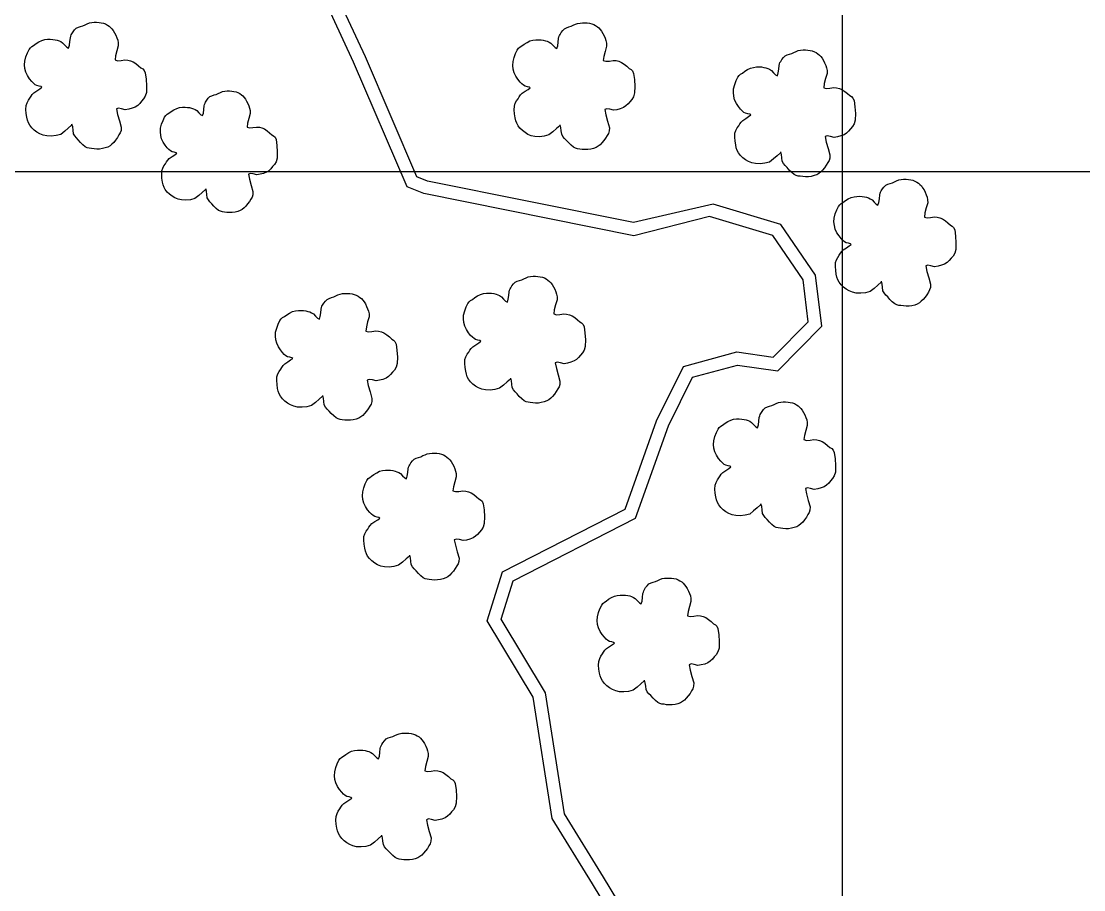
# Model space of a CAD drawing. Header units: millimetres. Extents: x 733975 to 738430, y 7821792 to 7824942.
# Drawn here: x 737308.3 to 737556.4, y 7822632.2 to 7822835.1 of the extents above; entities that cross this region are included whole.
import ezdxf

# ---------------------------------------------------------------- set-up
doc = ezdxf.new("R2010")
doc.units = ezdxf.units.MM
doc.linetypes.add('CONTINUO', pattern=[0])
for name, color, linetype in [("CURSOS_D'AGUA", 174, 'Continuous'), ('MALHA', 8, 'Continuous'), ('MATO', 3, 'Continuous')]:
    doc.layers.add(name, color=color, linetype=linetype)

msp = doc.modelspace()

# ---------------------------------------------------------------- linework, layer by layer
at = {"layer": "CURSOS_D'AGUA", "color": 174, "linetype": 'Continuous'}
for points in [[(737452.96, 7822620.72), (737444.27, 7822635.12), (737435.17, 7822649.88), (737430.68, 7822678.19), (737420.33, 7822695.37), (737423.14, 7822704.33), (737451.74, 7822719), (737459.44, 7822740.56), (737465.03, 7822751.9), (737475.58, 7822754.76), (737484.99, 7822753.41), (737495.22, 7822763.81), (737493.78, 7822775.77), (737485.64, 7822787.59), (737469.89, 7822792.33), (737451.29, 7822788.03), (737403.14, 7822797.76), (737400.66, 7822798.75), (737388.64, 7822826.74), (737378.98, 7822847.53)], [(737450.04, 7822619.75), (737441.71, 7822633.55), (737432.3, 7822648.81), (737427.81, 7822677.14), (737417.06, 7822694.98), (737420.65, 7822706.43), (737449.32, 7822721.12), (737456.67, 7822741.73), (737462.93, 7822754.44), (737475.39, 7822757.81), (737483.91, 7822756.59), (737492.07, 7822764.88), (737490.89, 7822774.68), (737483.77, 7822785.02), (737469.02, 7822789.46), (737451.36, 7822784.96), (737402.28, 7822794.87), (737398.4, 7822796.43), (737385.9, 7822825.51), (737376.64, 7822845.45)]]:
    msp.add_lwpolyline(points, dxfattribs=at)
at = {"layer": 'MALHA', "color": 8}
for points in [[(737500, 7824791.84), (737500, 7822459), (737500, 7822246.79)], [(737248.02, 7822800), (738279.69, 7822800)]]:
    msp.add_lwpolyline(points, dxfattribs=at)
at = {"layer": 'MATO', "color": 94, "linetype": 'CONTINUO'}
for points in [[(737320.03, 7822810.81, 0), (737319.25, 7822810.14, 0), (737318.4, 7822809.38, 0), (737317.47, 7822808.66, 0), (737316.38, 7822808.37, 0), (737315.28, 7822808.25, 0), (737314.22, 7822808.29, 0), (737313.35, 7822808.47, 0), (737312.58, 7822808.78, 0), (737311.9, 7822809.19, 0), (737311.26, 7822809.67, 0), (737310.71, 7822810.22, 0), (737310.26, 7822810.8, 0), (737309.94, 7822811.36, 0), (737309.72, 7822811.97, 0), (737309.58, 7822812.66, 0), (737309.43, 7822813.56, 0), (737309.36, 7822814.5, 0), (737309.39, 7822815.39, 0), (737309.62, 7822816.05, 0), (737309.93, 7822816.62, 0), (737310.28, 7822817.12, 0), (737310.54, 7822817.57, 0), (737310.84, 7822817.99, 0), (737311.21, 7822818.39, 0), (737311.93, 7822818.86, 0), (737312.61, 7822819.3, 0), (737313.09, 7822819.66, 0), (737312.88, 7822819.82, 0), (737312.44, 7822819.92, 0), (737311.89, 7822820.04, 0), (737311.51, 7822820.27, 0), (737311.12, 7822820.59, 0), (737310.72, 7822821.01, 0), (737310.22, 7822821.65, 0), (737309.74, 7822822.38, 0), (737309.34, 7822823.19, 0), (737309.12, 7822824.03, 0), (737309.04, 7822824.89, 0), (737309.09, 7822825.79, 0), (737309.34, 7822826.76, 0), (737309.69, 7822827.69, 0), (737310.09, 7822828.49, 0), (737310.39, 7822828.91, 0), (737310.73, 7822829.2, 0), (737311.13, 7822829.45, 0), (737311.71, 7822829.88, 0), (737312.36, 7822830.28, 0), (737313.04, 7822830.62, 0), (737313.73, 7822830.79, 0), (737314.4, 7822830.88, 0), (737315.05, 7822830.89, 0), (737315.63, 7822830.86, 0), (737316.16, 7822830.78, 0), (737316.65, 7822830.66, 0), (737317.09, 7822830.52, 0), (737317.51, 7822830.33, 0), (737317.92, 7822830.08, 0), (737318.43, 7822829.52, 0), (737318.9, 7822829.06, 0), (737319.31, 7822828.83, 0), (737319.51, 7822829.47, 0), (737319.64, 7822830.32, 0), (737319.73, 7822831.2, 0), (737319.82, 7822831.59, 0), (737319.93, 7822831.88, 0), (737320.08, 7822832.15, 0), (737320.36, 7822832.6, 0), (737320.71, 7822833.06, 0), (737321.12, 7822833.47, 0), (737321.61, 7822833.7, 0), (737322.13, 7822833.87, 0), (737322.67, 7822834.03, 0), (737323.16, 7822834.28, 0), (737323.66, 7822834.51, 0), (737324.18, 7822834.7, 0), (737324.73, 7822834.81, 0), (737325.3, 7822834.86, 0), (737325.87, 7822834.86, 0), (737326.43, 7822834.83, 0), (737326.96, 7822834.75, 0), (737327.48, 7822834.63, 0), (737327.95, 7822834.45, 0), (737328.38, 7822834.21, 0), (737328.78, 7822833.94, 0), (737329.13, 7822833.64, 0), (737329.45, 7822833.3, 0), (737329.75, 7822832.89, 0), (737330.06, 7822832.38, 0), (737330.35, 7822831.82, 0), (737330.6, 7822831.22, 0), (737330.79, 7822830.68, 0), (737330.91, 7822830.08, 0), (737330.93, 7822829.36, 0), (737330.59, 7822828.18, 0), (737330.28, 7822827.01, 0), (737330.16, 7822826.04, 0), (737330.76, 7822825.87, 0), (737331.58, 7822825.93, 0), (737332.48, 7822826.08, 0), (737333.15, 7822826, 0), (737333.79, 7822825.85, 0), (737334.41, 7822825.61, 0), (737335.06, 7822825.18, 0), (737335.67, 7822824.69, 0), (737336.22, 7822824.18, 0), (737336.64, 7822823.94, 0), (737336.97, 7822823.61, 0), (737337.22, 7822823.03, 0), (737337.43, 7822821.59, 0), (737337.53, 7822819.99, 0), (737337.5, 7822818.46, 0), (737337.23, 7822817.59, 0), (737336.84, 7822816.93, 0), (737336.38, 7822816.41, 0), (737335.95, 7822815.88, 0), (737335.46, 7822815.43, 0), (737334.89, 7822815.05, 0), (737334.15, 7822814.76, 0), (737333.35, 7822814.55, 0), (737332.55, 7822814.42, 0), (737331.69, 7822814.65, 0), (737330.97, 7822814.78, 0), (737330.49, 7822814.61, 0), (737330.74, 7822813.34, 0), (737331.17, 7822811.83, 0), (737331.59, 7822810.34, 0), (737331.56, 7822809.58, 0), (737331.38, 7822809, 0), (737331.09, 7822808.52, 0), (737330.73, 7822807.9, 0), (737330.31, 7822807.32, 0), (737329.85, 7822806.78, 0), (737329.44, 7822806.35, 0), (737328.99, 7822805.99, 0), (737328.49, 7822805.7, 0), (737327.89, 7822805.48, 0), (737327.23, 7822805.32, 0), (737326.56, 7822805.23, 0), (737325.9, 7822805.22, 0), (737325.26, 7822805.26, 0), (737324.65, 7822805.34, 0), (737324.15, 7822805.4, 0), (737323.68, 7822805.53, 0), (737323.22, 7822805.75, 0), (737322.65, 7822806.22, 0), (737322.1, 7822806.78, 0), (737321.57, 7822807.37, 0), (737321.13, 7822807.82, 0), (737320.75, 7822808.3, 0), (737320.45, 7822808.82, 0), (737320.37, 7822809.62, 0), (737320.28, 7822810.4, 0), (737320.11, 7822811.03, 0)], [(737434.07, 7822810.69, 0), (737433.29, 7822810.02, 0), (737432.44, 7822809.25, 0), (737431.51, 7822808.54, 0), (737430.42, 7822808.24, 0), (737429.31, 7822808.12, 0), (737428.25, 7822808.16, 0), (737427.39, 7822808.35, 0), (737426.62, 7822808.66, 0), (737425.94, 7822809.07, 0), (737425.3, 7822809.55, 0), (737424.75, 7822810.09, 0), (737424.29, 7822810.68, 0), (737423.98, 7822811.24, 0), (737423.76, 7822811.85, 0), (737423.61, 7822812.53, 0), (737423.47, 7822813.44, 0), (737423.4, 7822814.37, 0), (737423.43, 7822815.27, 0), (737423.66, 7822815.93, 0), (737423.96, 7822816.5, 0), (737424.32, 7822816.99, 0), (737424.58, 7822817.45, 0), (737424.88, 7822817.87, 0), (737425.25, 7822818.27, 0), (737425.97, 7822818.74, 0), (737426.64, 7822819.17, 0), (737427.12, 7822819.54, 0), (737426.91, 7822819.69, 0), (737426.48, 7822819.8, 0), (737425.93, 7822819.92, 0), (737425.55, 7822820.15, 0), (737425.16, 7822820.46, 0), (737424.76, 7822820.89, 0), (737424.25, 7822821.52, 0), (737423.77, 7822822.26, 0), (737423.37, 7822823.07, 0), (737423.16, 7822823.9, 0), (737423.07, 7822824.77, 0), (737423.12, 7822825.66, 0), (737423.38, 7822826.64, 0), (737423.72, 7822827.56, 0), (737424.12, 7822828.36, 0), (737424.43, 7822828.78, 0), (737424.76, 7822829.08, 0), (737425.17, 7822829.33, 0), (737425.75, 7822829.75, 0), (737426.39, 7822830.15, 0), (737427.08, 7822830.5, 0), (737427.76, 7822830.67, 0), (737428.44, 7822830.75, 0), (737429.09, 7822830.77, 0), (737429.66, 7822830.74, 0), (737430.2, 7822830.66, 0), (737430.69, 7822830.54, 0), (737431.13, 7822830.4, 0), (737431.54, 7822830.2, 0), (737431.96, 7822829.95, 0), (737432.46, 7822829.4, 0), (737432.94, 7822828.93, 0), (737433.35, 7822828.71, 0), (737433.55, 7822829.35, 0), (737433.68, 7822830.2, 0), (737433.76, 7822831.08, 0), (737433.85, 7822831.47, 0), (737433.96, 7822831.76, 0), (737434.12, 7822832.03, 0), (737434.4, 7822832.48, 0), (737434.75, 7822832.93, 0), (737435.16, 7822833.34, 0), (737435.64, 7822833.57, 0), (737436.16, 7822833.75, 0), (737436.7, 7822833.91, 0), (737437.2, 7822834.15, 0), (737437.7, 7822834.38, 0), (737438.21, 7822834.58, 0), (737438.77, 7822834.68, 0), (737439.34, 7822834.73, 0), (737439.91, 7822834.73, 0), (737440.46, 7822834.7, 0), (737441, 7822834.63, 0), (737441.51, 7822834.51, 0), (737441.98, 7822834.32, 0), (737442.42, 7822834.09, 0), (737442.82, 7822833.82, 0), (737443.17, 7822833.52, 0), (737443.49, 7822833.18, 0), (737443.78, 7822832.77, 0), (737444.1, 7822832.26, 0), (737444.39, 7822831.7, 0), (737444.63, 7822831.1, 0), (737444.83, 7822830.56, 0), (737444.95, 7822829.95, 0), (737444.96, 7822829.23, 0), (737444.62, 7822828.05, 0), (737444.31, 7822826.89, 0), (737444.19, 7822825.92, 0), (737444.8, 7822825.75, 0), (737445.62, 7822825.8, 0), (737446.52, 7822825.95, 0), (737447.19, 7822825.88, 0), (737447.83, 7822825.73, 0), (737448.44, 7822825.49, 0), (737449.09, 7822825.06, 0), (737449.71, 7822824.56, 0), (737450.25, 7822824.05, 0), (737450.68, 7822823.82, 0), (737451.01, 7822823.48, 0), (737451.26, 7822822.9, 0), (737451.47, 7822821.47, 0), (737451.56, 7822819.87, 0), (737451.53, 7822818.33, 0), (737451.26, 7822817.46, 0), (737450.88, 7822816.8, 0), (737450.41, 7822816.29, 0), (737449.98, 7822815.76, 0), (737449.49, 7822815.3, 0), (737448.92, 7822814.93, 0), (737448.18, 7822814.63, 0), (737447.39, 7822814.42, 0), (737446.58, 7822814.3, 0), (737445.72, 7822814.53, 0), (737445, 7822814.66, 0), (737444.53, 7822814.48, 0), (737444.78, 7822813.21, 0), (737445.2, 7822811.71, 0), (737445.62, 7822810.21, 0), (737445.59, 7822809.45, 0), (737445.41, 7822808.88, 0), (737445.12, 7822808.4, 0), (737444.76, 7822807.78, 0), (737444.34, 7822807.19, 0), (737443.89, 7822806.66, 0), (737443.47, 7822806.23, 0), (737443.02, 7822805.87, 0), (737442.53, 7822805.58, 0), (737441.92, 7822805.35, 0), (737441.27, 7822805.2, 0), (737440.6, 7822805.1, 0), (737439.94, 7822805.09, 0), (737439.29, 7822805.13, 0), (737438.69, 7822805.22, 0), (737438.19, 7822805.28, 0), (737437.72, 7822805.4, 0), (737437.25, 7822805.63, 0), (737436.69, 7822806.1, 0), (737436.13, 7822806.65, 0), (737435.61, 7822807.24, 0), (737435.16, 7822807.7, 0), (737434.79, 7822808.17, 0), (737434.49, 7822808.7, 0), (737434.4, 7822809.5, 0), (737434.32, 7822810.27, 0), (737434.15, 7822810.91, 0)], [(737485.58, 7822804.35, 0), (737484.81, 7822803.67, 0), (737483.95, 7822802.91, 0), (737483.02, 7822802.2, 0), (737481.94, 7822801.9, 0), (737480.83, 7822801.78, 0), (737479.77, 7822801.82, 0), (737478.91, 7822802.01, 0), (737478.14, 7822802.31, 0), (737477.45, 7822802.72, 0), (737476.82, 7822803.2, 0), (737476.26, 7822803.75, 0), (737475.81, 7822804.34, 0), (737475.5, 7822804.9, 0), (737475.28, 7822805.51, 0), (737475.13, 7822806.19, 0), (737474.99, 7822807.1, 0), (737474.92, 7822808.03, 0), (737474.95, 7822808.92, 0), (737475.17, 7822809.58, 0), (737475.48, 7822810.15, 0), (737475.83, 7822810.65, 0), (737476.1, 7822811.1, 0), (737476.4, 7822811.52, 0), (737476.77, 7822811.93, 0), (737477.49, 7822812.39, 0), (737478.16, 7822812.83, 0), (737478.64, 7822813.2, 0), (737478.43, 7822813.35, 0), (737478, 7822813.46, 0), (737477.45, 7822813.58, 0), (737477.07, 7822813.8, 0), (737476.68, 7822814.12, 0), (737476.27, 7822814.55, 0), (737475.77, 7822815.18, 0), (737475.29, 7822815.91, 0), (737474.89, 7822816.73, 0), (737474.68, 7822817.56, 0), (737474.59, 7822818.43, 0), (737474.64, 7822819.32, 0), (737474.9, 7822820.3, 0), (737475.24, 7822821.22, 0), (737475.64, 7822822.02, 0), (737475.94, 7822822.44, 0), (737476.28, 7822822.74, 0), (737476.69, 7822822.99, 0), (737477.27, 7822823.41, 0), (737477.91, 7822823.81, 0), (737478.6, 7822824.15, 0), (737479.28, 7822824.32, 0), (737479.96, 7822824.41, 0), (737480.6, 7822824.42, 0), (737481.18, 7822824.4, 0), (737481.71, 7822824.32, 0), (737482.21, 7822824.19, 0), (737482.65, 7822824.05, 0), (737483.06, 7822823.86, 0), (737483.48, 7822823.61, 0), (737483.98, 7822823.06, 0), (737484.46, 7822822.59, 0), (737484.87, 7822822.37, 0), (737485.07, 7822823, 0), (737485.2, 7822823.86, 0), (737485.28, 7822824.74, 0), (737485.37, 7822825.12, 0), (737485.48, 7822825.42, 0), (737485.64, 7822825.68, 0), (737485.92, 7822826.14, 0), (737486.26, 7822826.59, 0), (737486.67, 7822827, 0), (737487.16, 7822827.23, 0), (737487.68, 7822827.41, 0), (737488.22, 7822827.57, 0), (737488.72, 7822827.81, 0), (737489.22, 7822828.04, 0), (737489.73, 7822828.24, 0), (737490.29, 7822828.34, 0), (737490.86, 7822828.39, 0), (737491.43, 7822828.39, 0), (737491.98, 7822828.36, 0), (737492.52, 7822828.29, 0), (737493.03, 7822828.16, 0), (737493.5, 7822827.98, 0), (737493.94, 7822827.75, 0), (737494.33, 7822827.47, 0), (737494.68, 7822827.18, 0), (737495, 7822826.83, 0), (737495.3, 7822826.43, 0), (737495.62, 7822825.92, 0), (737495.91, 7822825.35, 0), (737496.15, 7822824.75, 0), (737496.35, 7822824.22, 0), (737496.47, 7822823.61, 0), (737496.48, 7822822.89, 0), (737496.14, 7822821.71, 0), (737495.83, 7822820.54, 0), (737495.71, 7822819.57, 0), (737496.32, 7822819.4, 0), (737497.13, 7822819.46, 0), (737498.04, 7822819.61, 0), (737498.71, 7822819.53, 0), (737499.35, 7822819.38, 0), (737499.96, 7822819.15, 0), (737500.61, 7822818.71, 0), (737501.22, 7822818.22, 0), (737501.77, 7822817.71, 0), (737502.19, 7822817.48, 0), (737502.53, 7822817.14, 0), (737502.78, 7822816.56, 0), (737502.98, 7822815.12, 0), (737503.08, 7822813.53, 0), (737503.05, 7822811.99, 0), (737502.78, 7822811.12, 0), (737502.4, 7822810.46, 0), (737501.93, 7822809.95, 0), (737501.5, 7822809.41, 0), (737501.01, 7822808.96, 0), (737500.44, 7822808.58, 0), (737499.7, 7822808.29, 0), (737498.9, 7822808.08, 0), (737498.1, 7822807.96, 0), (737497.24, 7822808.19, 0), (737496.52, 7822808.31, 0), (737496.05, 7822808.14, 0), (737496.3, 7822806.87, 0), (737496.72, 7822805.36, 0), (737497.14, 7822803.87, 0), (737497.11, 7822803.11, 0), (737496.93, 7822802.53, 0), (737496.64, 7822802.05, 0), (737496.28, 7822801.44, 0), (737495.86, 7822800.85, 0), (737495.41, 7822800.32, 0), (737494.99, 7822799.89, 0), (737494.54, 7822799.53, 0), (737494.05, 7822799.23, 0), (737493.44, 7822799.01, 0), (737492.79, 7822798.85, 0), (737492.12, 7822798.76, 0), (737491.46, 7822798.75, 0), (737490.81, 7822798.79, 0), (737490.21, 7822798.88, 0), (737489.71, 7822798.93, 0), (737489.24, 7822799.06, 0), (737488.77, 7822799.28, 0), (737488.21, 7822799.76, 0), (737487.65, 7822800.31, 0), (737487.13, 7822800.9, 0), (737486.68, 7822801.36, 0), (737486.31, 7822801.83, 0), (737486.01, 7822802.36, 0), (737485.92, 7822803.16, 0), (737485.84, 7822803.93, 0), (737485.66, 7822804.57, 0)], [(737351.28, 7822795.75, 0), (737350.54, 7822795.11, 0), (737349.72, 7822794.37, 0), (737348.83, 7822793.69, 0), (737347.79, 7822793.4, 0), (737346.73, 7822793.29, 0), (737345.71, 7822793.33, 0), (737344.88, 7822793.51, 0), (737344.15, 7822793.8, 0), (737343.49, 7822794.19, 0), (737342.88, 7822794.66, 0), (737342.35, 7822795.18, 0), (737341.91, 7822795.74, 0), (737341.62, 7822796.28, 0), (737341.4, 7822796.86, 0), (737341.26, 7822797.52, 0), (737341.12, 7822798.39, 0), (737341.06, 7822799.28, 0), (737341.09, 7822800.14, 0), (737341.3, 7822800.77, 0), (737341.6, 7822801.32, 0), (737341.94, 7822801.79, 0), (737342.19, 7822802.23, 0), (737342.48, 7822802.63, 0), (737342.83, 7822803.02, 0), (737343.52, 7822803.47, 0), (737344.17, 7822803.88, 0), (737344.63, 7822804.24, 0), (737344.43, 7822804.38, 0), (737344.01, 7822804.49, 0), (737343.48, 7822804.6, 0), (737343.12, 7822804.82, 0), (737342.75, 7822805.12, 0), (737342.36, 7822805.53, 0), (737341.88, 7822806.14, 0), (737341.42, 7822806.84, 0), (737341.03, 7822807.62, 0), (737340.83, 7822808.42, 0), (737340.75, 7822809.25, 0), (737340.79, 7822810.1, 0), (737341.04, 7822811.04, 0), (737341.37, 7822811.93, 0), (737341.75, 7822812.69, 0), (737342.04, 7822813.1, 0), (737342.37, 7822813.38, 0), (737342.76, 7822813.62, 0), (737343.31, 7822814.03, 0), (737343.93, 7822814.41, 0), (737344.59, 7822814.74, 0), (737345.24, 7822814.9, 0), (737345.89, 7822814.98, 0), (737346.51, 7822815, 0), (737347.06, 7822814.97, 0), (737347.57, 7822814.9, 0), (737348.05, 7822814.78, 0), (737348.47, 7822814.64, 0), (737348.87, 7822814.46, 0), (737349.26, 7822814.22, 0), (737349.75, 7822813.69, 0), (737350.2, 7822813.24, 0), (737350.6, 7822813.03, 0), (737350.79, 7822813.64, 0), (737350.91, 7822814.46, 0), (737351, 7822815.3, 0), (737351.08, 7822815.67, 0), (737351.18, 7822815.95, 0), (737351.33, 7822816.21, 0), (737351.6, 7822816.64, 0), (737351.94, 7822817.08, 0), (737352.33, 7822817.47, 0), (737352.8, 7822817.69, 0), (737353.3, 7822817.86, 0), (737353.81, 7822818.01, 0), (737354.29, 7822818.24, 0), (737354.77, 7822818.47, 0), (737355.26, 7822818.65, 0), (737355.79, 7822818.75, 0), (737356.34, 7822818.8, 0), (737356.88, 7822818.8, 0), (737357.42, 7822818.77, 0), (737357.93, 7822818.7, 0), (737358.42, 7822818.58, 0), (737358.87, 7822818.41, 0), (737359.29, 7822818.19, 0), (737359.67, 7822817.92, 0), (737360.01, 7822817.64, 0), (737360.32, 7822817.31, 0), (737360.6, 7822816.92, 0), (737360.9, 7822816.43, 0), (737361.18, 7822815.89, 0), (737361.41, 7822815.32, 0), (737361.6, 7822814.8, 0), (737361.72, 7822814.22, 0), (737361.73, 7822813.53, 0), (737361.41, 7822812.4, 0), (737361.11, 7822811.28, 0), (737360.99, 7822810.35, 0), (737361.57, 7822810.19, 0), (737362.36, 7822810.24, 0), (737363.22, 7822810.38, 0), (737363.87, 7822810.31, 0), (737364.48, 7822810.17, 0), (737365.07, 7822809.94, 0), (737365.69, 7822809.52, 0), (737366.28, 7822809.05, 0), (737366.8, 7822808.56, 0), (737367.21, 7822808.34, 0), (737367.53, 7822808.02, 0), (737367.77, 7822807.46, 0), (737367.97, 7822806.08, 0), (737368.06, 7822804.55, 0), (737368.03, 7822803.08, 0), (737367.77, 7822802.24, 0), (737367.4, 7822801.61, 0), (737366.96, 7822801.12, 0), (737366.54, 7822800.61, 0), (737366.07, 7822800.17, 0), (737365.53, 7822799.81, 0), (737364.82, 7822799.53, 0), (737364.06, 7822799.33, 0), (737363.28, 7822799.21, 0), (737362.46, 7822799.43, 0), (737361.77, 7822799.55, 0), (737361.31, 7822799.39, 0), (737361.55, 7822798.17, 0), (737361.96, 7822796.72, 0), (737362.37, 7822795.29, 0), (737362.33, 7822794.56, 0), (737362.16, 7822794.01, 0), (737361.88, 7822793.55, 0), (737361.54, 7822792.96, 0), (737361.14, 7822792.4, 0), (737360.7, 7822791.89, 0), (737360.3, 7822791.47, 0), (737359.87, 7822791.13, 0), (737359.4, 7822790.85, 0), (737358.82, 7822790.63, 0), (737358.19, 7822790.48, 0), (737357.55, 7822790.4, 0), (737356.91, 7822790.38, 0), (737356.3, 7822790.42, 0), (737355.71, 7822790.51, 0), (737355.24, 7822790.56, 0), (737354.79, 7822790.68, 0), (737354.34, 7822790.9, 0), (737353.8, 7822791.35, 0), (737353.27, 7822791.88, 0), (737352.76, 7822792.45, 0), (737352.34, 7822792.88, 0), (737351.98, 7822793.34, 0), (737351.69, 7822793.84, 0), (737351.61, 7822794.61, 0), (737351.53, 7822795.35, 0), (737351.36, 7822795.96, 0)], [(737509.08, 7822774.11, 0), (737508.31, 7822773.44, 0), (737507.45, 7822772.68, 0), (737506.52, 7822771.96, 0), (737505.44, 7822771.67, 0), (737504.33, 7822771.55, 0), (737503.27, 7822771.59, 0), (737502.41, 7822771.77, 0), (737501.64, 7822772.08, 0), (737500.95, 7822772.49, 0), (737500.32, 7822772.97, 0), (737499.76, 7822773.52, 0), (737499.31, 7822774.1, 0), (737499, 7822774.66, 0), (737498.78, 7822775.27, 0), (737498.63, 7822775.96, 0), (737498.49, 7822776.86, 0), (737498.42, 7822777.8, 0), (737498.45, 7822778.69, 0), (737498.67, 7822779.35, 0), (737498.98, 7822779.92, 0), (737499.33, 7822780.42, 0), (737499.6, 7822780.87, 0), (737499.9, 7822781.29, 0), (737500.27, 7822781.69, 0), (737500.99, 7822782.16, 0), (737501.66, 7822782.6, 0), (737502.14, 7822782.96, 0), (737501.93, 7822783.12, 0), (737501.5, 7822783.22, 0), (737500.95, 7822783.34, 0), (737500.57, 7822783.57, 0), (737500.18, 7822783.89, 0), (737499.77, 7822784.31, 0), (737499.27, 7822784.94, 0), (737498.79, 7822785.68, 0), (737498.39, 7822786.49, 0), (737498.18, 7822787.33, 0), (737498.09, 7822788.19, 0), (737498.14, 7822789.09, 0), (737498.4, 7822790.06, 0), (737498.74, 7822790.99, 0), (737499.14, 7822791.79, 0), (737499.44, 7822792.21, 0), (737499.78, 7822792.5, 0), (737500.19, 7822792.75, 0), (737500.77, 7822793.18, 0), (737501.41, 7822793.58, 0), (737502.1, 7822793.92, 0), (737502.78, 7822794.09, 0), (737503.46, 7822794.18, 0), (737504.1, 7822794.19, 0), (737504.68, 7822794.16, 0), (737505.21, 7822794.08, 0), (737505.71, 7822793.96, 0), (737506.15, 7822793.82, 0), (737506.56, 7822793.63, 0), (737506.98, 7822793.37, 0), (737507.48, 7822792.82, 0), (737507.96, 7822792.36, 0), (737508.37, 7822792.13, 0), (737508.57, 7822792.77, 0), (737508.7, 7822793.62, 0), (737508.78, 7822794.5, 0), (737508.87, 7822794.89, 0), (737508.98, 7822795.18, 0), (737509.14, 7822795.45, 0), (737509.42, 7822795.9, 0), (737509.76, 7822796.36, 0), (737510.17, 7822796.77, 0), (737510.66, 7822797, 0), (737511.18, 7822797.17, 0), (737511.72, 7822797.33, 0), (737512.22, 7822797.58, 0), (737512.72, 7822797.81, 0), (737513.23, 7822798, 0), (737513.79, 7822798.1, 0), (737514.36, 7822798.16, 0), (737514.93, 7822798.16, 0), (737515.48, 7822798.13, 0), (737516.02, 7822798.05, 0), (737516.53, 7822797.93, 0), (737517, 7822797.75, 0), (737517.44, 7822797.51, 0), (737517.83, 7822797.24, 0), (737518.18, 7822796.94, 0), (737518.5, 7822796.6, 0), (737518.8, 7822796.19, 0), (737519.12, 7822795.68, 0), (737519.41, 7822795.12, 0), (737519.65, 7822794.52, 0), (737519.85, 7822793.98, 0), (737519.97, 7822793.38, 0), (737519.98, 7822792.66, 0), (737519.64, 7822791.48, 0), (737519.33, 7822790.31, 0), (737519.21, 7822789.34, 0), (737519.82, 7822789.17, 0), (737520.63, 7822789.23, 0), (737521.54, 7822789.38, 0), (737522.21, 7822789.3, 0), (737522.85, 7822789.15, 0), (737523.46, 7822788.91, 0), (737524.11, 7822788.48, 0), (737524.72, 7822787.99, 0), (737525.27, 7822787.48, 0), (737525.69, 7822787.24, 0), (737526.03, 7822786.91, 0), (737526.28, 7822786.33, 0), (737526.48, 7822784.89, 0), (737526.58, 7822783.29, 0), (737526.55, 7822781.76, 0), (737526.28, 7822780.89, 0), (737525.9, 7822780.23, 0), (737525.43, 7822779.71, 0), (737525, 7822779.18, 0), (737524.51, 7822778.72, 0), (737523.94, 7822778.35, 0), (737523.2, 7822778.06, 0), (737522.4, 7822777.85, 0), (737521.6, 7822777.72, 0), (737520.74, 7822777.95, 0), (737520.02, 7822778.08, 0), (737519.55, 7822777.91, 0), (737519.8, 7822776.64, 0), (737520.22, 7822775.13, 0), (737520.64, 7822773.64, 0), (737520.61, 7822772.88, 0), (737520.43, 7822772.3, 0), (737520.14, 7822771.82, 0), (737519.78, 7822771.2, 0), (737519.36, 7822770.62, 0), (737518.91, 7822770.08, 0), (737518.49, 7822769.65, 0), (737518.04, 7822769.29, 0), (737517.55, 7822769, 0), (737516.94, 7822768.78, 0), (737516.29, 7822768.62, 0), (737515.62, 7822768.53, 0), (737514.96, 7822768.51, 0), (737514.31, 7822768.56, 0), (737513.7, 7822768.64, 0), (737513.21, 7822768.7, 0), (737512.74, 7822768.83, 0), (737512.27, 7822769.05, 0), (737511.71, 7822769.52, 0), (737511.15, 7822770.08, 0), (737510.63, 7822770.67, 0), (737510.18, 7822771.12, 0), (737509.81, 7822771.6, 0), (737509.51, 7822772.12, 0), (737509.42, 7822772.92, 0), (737509.34, 7822773.69, 0), (737509.16, 7822774.33, 0)], [(737422.52, 7822751.47, 0), (737421.75, 7822750.8, 0), (737420.89, 7822750.03, 0), (737419.96, 7822749.32, 0), (737418.88, 7822749.02, 0), (737417.77, 7822748.9, 0), (737416.71, 7822748.94, 0), (737415.85, 7822749.13, 0), (737415.08, 7822749.44, 0), (737414.39, 7822749.85, 0), (737413.76, 7822750.33, 0), (737413.2, 7822750.87, 0), (737412.75, 7822751.46, 0), (737412.44, 7822752.02, 0), (737412.22, 7822752.63, 0), (737412.07, 7822753.31, 0), (737411.93, 7822754.22, 0), (737411.86, 7822755.15, 0), (737411.89, 7822756.05, 0), (737412.11, 7822756.71, 0), (737412.42, 7822757.28, 0), (737412.77, 7822757.77, 0), (737413.04, 7822758.23, 0), (737413.34, 7822758.65, 0), (737413.71, 7822759.05, 0), (737414.43, 7822759.52, 0), (737415.1, 7822759.95, 0), (737415.58, 7822760.32, 0), (737415.37, 7822760.47, 0), (737414.94, 7822760.58, 0), (737414.39, 7822760.7, 0), (737414.01, 7822760.93, 0), (737413.62, 7822761.24, 0), (737413.21, 7822761.67, 0), (737412.71, 7822762.3, 0), (737412.23, 7822763.04, 0), (737411.83, 7822763.85, 0), (737411.62, 7822764.68, 0), (737411.53, 7822765.55, 0), (737411.58, 7822766.44, 0), (737411.84, 7822767.42, 0), (737412.18, 7822768.34, 0), (737412.58, 7822769.14, 0), (737412.88, 7822769.56, 0), (737413.22, 7822769.86, 0), (737413.63, 7822770.11, 0), (737414.21, 7822770.53, 0), (737414.85, 7822770.93, 0), (737415.54, 7822771.28, 0), (737416.22, 7822771.45, 0), (737416.9, 7822771.53, 0), (737417.54, 7822771.55, 0), (737418.12, 7822771.52, 0), (737418.65, 7822771.44, 0), (737419.15, 7822771.32, 0), (737419.59, 7822771.18, 0), (737420, 7822770.98, 0), (737420.42, 7822770.73, 0), (737420.92, 7822770.18, 0), (737421.4, 7822769.71, 0), (737421.81, 7822769.49, 0), (737422.01, 7822770.13, 0), (737422.14, 7822770.98, 0), (737422.22, 7822771.86, 0), (737422.31, 7822772.25, 0), (737422.42, 7822772.54, 0), (737422.58, 7822772.81, 0), (737422.86, 7822773.26, 0), (737423.2, 7822773.71, 0), (737423.61, 7822774.12, 0), (737424.1, 7822774.35, 0), (737424.62, 7822774.53, 0), (737425.16, 7822774.69, 0), (737425.66, 7822774.93, 0), (737426.16, 7822775.16, 0), (737426.67, 7822775.36, 0), (737427.23, 7822775.46, 0), (737427.8, 7822775.51, 0), (737428.37, 7822775.51, 0), (737428.92, 7822775.48, 0), (737429.46, 7822775.41, 0), (737429.97, 7822775.29, 0), (737430.44, 7822775.1, 0), (737430.88, 7822774.87, 0), (737431.27, 7822774.6, 0), (737431.62, 7822774.3, 0), (737431.94, 7822773.96, 0), (737432.24, 7822773.55, 0), (737432.56, 7822773.04, 0), (737432.85, 7822772.48, 0), (737433.09, 7822771.88, 0), (737433.29, 7822771.34, 0), (737433.41, 7822770.73, 0), (737433.42, 7822770.01, 0), (737433.08, 7822768.83, 0), (737432.77, 7822767.67, 0), (737432.65, 7822766.7, 0), (737433.26, 7822766.53, 0), (737434.07, 7822766.58, 0), (737434.98, 7822766.73, 0), (737435.65, 7822766.66, 0), (737436.29, 7822766.51, 0), (737436.9, 7822766.27, 0), (737437.55, 7822765.84, 0), (737438.16, 7822765.34, 0), (737438.71, 7822764.83, 0), (737439.13, 7822764.6, 0), (737439.47, 7822764.26, 0), (737439.72, 7822763.68, 0), (737439.92, 7822762.25, 0), (737440.02, 7822760.65, 0), (737439.99, 7822759.11, 0), (737439.72, 7822758.24, 0), (737439.34, 7822757.58, 0), (737438.87, 7822757.07, 0), (737438.44, 7822756.54, 0), (737437.95, 7822756.08, 0), (737437.38, 7822755.71, 0), (737436.64, 7822755.41, 0), (737435.84, 7822755.2, 0), (737435.04, 7822755.08, 0), (737434.18, 7822755.31, 0), (737433.46, 7822755.44, 0), (737432.99, 7822755.26, 0), (737433.24, 7822753.99, 0), (737433.66, 7822752.49, 0), (737434.08, 7822750.99, 0), (737434.05, 7822750.23, 0), (737433.87, 7822749.66, 0), (737433.58, 7822749.18, 0), (737433.22, 7822748.56, 0), (737432.8, 7822747.97, 0), (737432.35, 7822747.44, 0), (737431.93, 7822747.01, 0), (737431.48, 7822746.65, 0), (737430.99, 7822746.36, 0), (737430.38, 7822746.13, 0), (737429.73, 7822745.98, 0), (737429.06, 7822745.88, 0), (737428.4, 7822745.87, 0), (737427.75, 7822745.91, 0), (737427.15, 7822746, 0), (737426.65, 7822746.06, 0), (737426.18, 7822746.18, 0), (737425.71, 7822746.41, 0), (737425.15, 7822746.88, 0), (737424.59, 7822747.43, 0), (737424.07, 7822748.02, 0), (737423.62, 7822748.48, 0), (737423.25, 7822748.95, 0), (737422.95, 7822749.48, 0), (737422.86, 7822750.28, 0), (737422.78, 7822751.05, 0), (737422.6, 7822751.69, 0)], [(737378.61, 7822747.46, 0), (737377.83, 7822746.78, 0), (737376.98, 7822746.02, 0), (737376.05, 7822745.31, 0), (737374.96, 7822745.01, 0), (737373.86, 7822744.89, 0), (737372.8, 7822744.93, 0), (737371.93, 7822745.12, 0), (737371.16, 7822745.43, 0), (737370.48, 7822745.83, 0), (737369.84, 7822746.32, 0), (737369.29, 7822746.86, 0), (737368.83, 7822747.45, 0), (737368.52, 7822748.01, 0), (737368.3, 7822748.62, 0), (737368.15, 7822749.3, 0), (737368.01, 7822750.21, 0), (737367.94, 7822751.14, 0), (737367.97, 7822752.03, 0), (737368.2, 7822752.69, 0), (737368.51, 7822753.26, 0), (737368.86, 7822753.76, 0), (737369.12, 7822754.21, 0), (737369.42, 7822754.63, 0), (737369.79, 7822755.04, 0), (737370.51, 7822755.5, 0), (737371.18, 7822755.94, 0), (737371.66, 7822756.31, 0), (737371.46, 7822756.46, 0), (737371.02, 7822756.57, 0), (737370.47, 7822756.69, 0), (737370.09, 7822756.91, 0), (737369.7, 7822757.23, 0), (737369.3, 7822757.66, 0), (737368.79, 7822758.29, 0), (737368.32, 7822759.02, 0), (737367.92, 7822759.84, 0), (737367.7, 7822760.67, 0), (737367.62, 7822761.54, 0), (737367.67, 7822762.43, 0), (737367.92, 7822763.41, 0), (737368.27, 7822764.33, 0), (737368.66, 7822765.13, 0), (737368.97, 7822765.55, 0), (737369.31, 7822765.85, 0), (737369.71, 7822766.1, 0), (737370.29, 7822766.52, 0), (737370.94, 7822766.92, 0), (737371.62, 7822767.26, 0), (737372.3, 7822767.43, 0), (737372.98, 7822767.52, 0), (737373.63, 7822767.53, 0), (737374.2, 7822767.51, 0), (737374.74, 7822767.43, 0), (737375.23, 7822767.3, 0), (737375.67, 7822767.16, 0), (737376.09, 7822766.97, 0), (737376.5, 7822766.72, 0), (737377, 7822766.17, 0), (737377.48, 7822765.7, 0), (737377.89, 7822765.48, 0), (737378.09, 7822766.11, 0), (737378.22, 7822766.97, 0), (737378.31, 7822767.85, 0), (737378.39, 7822768.23, 0), (737378.5, 7822768.53, 0), (737378.66, 7822768.79, 0), (737378.94, 7822769.25, 0), (737379.29, 7822769.7, 0), (737379.7, 7822770.11, 0), (737380.18, 7822770.34, 0), (737380.71, 7822770.52, 0), (737381.24, 7822770.68, 0), (737381.74, 7822770.92, 0), (737382.24, 7822771.15, 0), (737382.75, 7822771.35, 0), (737383.31, 7822771.45, 0), (737383.88, 7822771.5, 0), (737384.45, 7822771.5, 0), (737385, 7822771.47, 0), (737385.54, 7822771.4, 0), (737386.05, 7822771.27, 0), (737386.52, 7822771.09, 0), (737386.96, 7822770.86, 0), (737387.36, 7822770.58, 0), (737387.71, 7822770.29, 0), (737388.03, 7822769.94, 0), (737388.33, 7822769.54, 0), (737388.64, 7822769.03, 0), (737388.93, 7822768.46, 0), (737389.17, 7822767.86, 0), (737389.37, 7822767.33, 0), (737389.49, 7822766.72, 0), (737389.51, 7822766, 0), (737389.16, 7822764.82, 0), (737388.86, 7822763.65, 0), (737388.74, 7822762.68, 0), (737389.34, 7822762.51, 0), (737390.16, 7822762.57, 0), (737391.06, 7822762.72, 0), (737391.73, 7822762.64, 0), (737392.37, 7822762.49, 0), (737392.98, 7822762.26, 0), (737393.64, 7822761.82, 0), (737394.25, 7822761.33, 0), (737394.8, 7822760.82, 0), (737395.22, 7822760.59, 0), (737395.55, 7822760.25, 0), (737395.8, 7822759.67, 0), (737396.01, 7822758.23, 0), (737396.11, 7822756.64, 0), (737396.08, 7822755.1, 0), (737395.81, 7822754.23, 0), (737395.42, 7822753.57, 0), (737394.95, 7822753.06, 0), (737394.52, 7822752.52, 0), (737394.03, 7822752.07, 0), (737393.47, 7822751.69, 0), (737392.72, 7822751.4, 0), (737391.93, 7822751.19, 0), (737391.12, 7822751.07, 0), (737390.27, 7822751.3, 0), (737389.55, 7822751.42, 0), (737389.07, 7822751.25, 0), (737389.32, 7822749.98, 0), (737389.74, 7822748.47, 0), (737390.17, 7822746.98, 0), (737390.13, 7822746.22, 0), (737389.96, 7822745.64, 0), (737389.66, 7822745.16, 0), (737389.3, 7822744.55, 0), (737388.89, 7822743.96, 0), (737388.43, 7822743.43, 0), (737388.01, 7822743, 0), (737387.57, 7822742.64, 0), (737387.07, 7822742.34, 0), (737386.46, 7822742.12, 0), (737385.81, 7822741.96, 0), (737385.14, 7822741.87, 0), (737384.48, 7822741.86, 0), (737383.84, 7822741.9, 0), (737383.23, 7822741.99, 0), (737382.73, 7822742.04, 0), (737382.26, 7822742.17, 0), (737381.79, 7822742.39, 0), (737381.23, 7822742.87, 0), (737380.68, 7822743.42, 0), (737380.15, 7822744.01, 0), (737379.71, 7822744.47, 0), (737379.33, 7822744.94, 0), (737379.03, 7822745.47, 0), (737378.94, 7822746.27, 0), (737378.86, 7822747.04, 0), (737378.69, 7822747.68, 0)], [(737480.95, 7822722.1, 0), (737480.18, 7822721.43, 0), (737479.32, 7822720.67, 0), (737478.4, 7822719.95, 0), (737477.31, 7822719.66, 0), (737476.2, 7822719.54, 0), (737475.14, 7822719.58, 0), (737474.28, 7822719.76, 0), (737473.51, 7822720.07, 0), (737472.82, 7822720.48, 0), (737472.19, 7822720.96, 0), (737471.64, 7822721.51, 0), (737471.18, 7822722.09, 0), (737470.87, 7822722.65, 0), (737470.65, 7822723.26, 0), (737470.5, 7822723.95, 0), (737470.36, 7822724.85, 0), (737470.29, 7822725.79, 0), (737470.32, 7822726.68, 0), (737470.54, 7822727.34, 0), (737470.85, 7822727.91, 0), (737471.2, 7822728.41, 0), (737471.47, 7822728.86, 0), (737471.77, 7822729.28, 0), (737472.14, 7822729.68, 0), (737472.86, 7822730.15, 0), (737473.53, 7822730.59, 0), (737474.01, 7822730.95, 0), (737473.8, 7822731.11, 0), (737473.37, 7822731.21, 0), (737472.82, 7822731.33, 0), (737472.44, 7822731.56, 0), (737472.05, 7822731.88, 0), (737471.65, 7822732.3, 0), (737471.14, 7822732.93, 0), (737470.66, 7822733.67, 0), (737470.26, 7822734.48, 0), (737470.05, 7822735.32, 0), (737469.96, 7822736.18, 0), (737470.01, 7822737.08, 0), (737470.27, 7822738.05, 0), (737470.61, 7822738.98, 0), (737471.01, 7822739.78, 0), (737471.31, 7822740.2, 0), (737471.65, 7822740.49, 0), (737472.06, 7822740.74, 0), (737472.64, 7822741.17, 0), (737473.28, 7822741.57, 0), (737473.97, 7822741.91, 0), (737474.65, 7822742.08, 0), (737475.33, 7822742.17, 0), (737475.97, 7822742.18, 0), (737476.55, 7822742.15, 0), (737477.08, 7822742.07, 0), (737477.58, 7822741.95, 0), (737478.02, 7822741.81, 0), (737478.43, 7822741.62, 0), (737478.85, 7822741.36, 0), (737479.35, 7822740.81, 0), (737479.83, 7822740.35, 0), (737480.24, 7822740.12, 0), (737480.44, 7822740.76, 0), (737480.57, 7822741.61, 0), (737480.65, 7822742.49, 0), (737480.74, 7822742.88, 0), (737480.85, 7822743.17, 0), (737481.01, 7822743.44, 0), (737481.29, 7822743.89, 0), (737481.63, 7822744.35, 0), (737482.05, 7822744.76, 0), (737482.53, 7822744.99, 0), (737483.05, 7822745.16, 0), (737483.59, 7822745.32, 0), (737484.09, 7822745.57, 0), (737484.59, 7822745.8, 0), (737485.1, 7822745.99, 0), (737485.66, 7822746.1, 0), (737486.23, 7822746.15, 0), (737486.8, 7822746.15, 0), (737487.35, 7822746.12, 0), (737487.89, 7822746.04, 0), (737488.4, 7822745.92, 0), (737488.87, 7822745.74, 0), (737489.31, 7822745.5, 0), (737489.71, 7822745.23, 0), (737490.05, 7822744.93, 0), (737490.37, 7822744.59, 0), (737490.67, 7822744.18, 0), (737490.99, 7822743.67, 0), (737491.28, 7822743.11, 0), (737491.52, 7822742.51, 0), (737491.72, 7822741.97, 0), (737491.84, 7822741.37, 0), (737491.85, 7822740.65, 0), (737491.51, 7822739.47, 0), (737491.2, 7822738.3, 0), (737491.08, 7822737.33, 0), (737491.69, 7822737.16, 0), (737492.5, 7822737.22, 0), (737493.41, 7822737.37, 0), (737494.08, 7822737.29, 0), (737494.72, 7822737.14, 0), (737495.33, 7822736.9, 0), (737495.98, 7822736.47, 0), (737496.59, 7822735.98, 0), (737497.14, 7822735.47, 0), (737497.56, 7822735.23, 0), (737497.9, 7822734.9, 0), (737498.15, 7822734.32, 0), (737498.35, 7822732.88, 0), (737498.45, 7822731.28, 0), (737498.42, 7822729.75, 0), (737498.15, 7822728.88, 0), (737497.77, 7822728.22, 0), (737497.3, 7822727.7, 0), (737496.87, 7822727.17, 0), (737496.38, 7822726.72, 0), (737495.81, 7822726.34, 0), (737495.07, 7822726.05, 0), (737494.28, 7822725.84, 0), (737493.47, 7822725.71, 0), (737492.61, 7822725.94, 0), (737491.89, 7822726.07, 0), (737491.42, 7822725.9, 0), (737491.67, 7822724.63, 0), (737492.09, 7822723.12, 0), (737492.51, 7822721.63, 0), (737492.48, 7822720.87, 0), (737492.3, 7822720.29, 0), (737492.01, 7822719.81, 0), (737491.65, 7822719.19, 0), (737491.23, 7822718.61, 0), (737490.78, 7822718.07, 0), (737490.36, 7822717.64, 0), (737489.91, 7822717.28, 0), (737489.42, 7822716.99, 0), (737488.81, 7822716.77, 0), (737488.16, 7822716.61, 0), (737487.49, 7822716.52, 0), (737486.83, 7822716.5, 0), (737486.18, 7822716.55, 0), (737485.58, 7822716.63, 0), (737485.08, 7822716.69, 0), (737484.61, 7822716.82, 0), (737484.14, 7822717.04, 0), (737483.58, 7822717.51, 0), (737483.02, 7822718.07, 0), (737482.5, 7822718.66, 0), (737482.05, 7822719.11, 0), (737481.68, 7822719.59, 0), (737481.38, 7822720.11, 0), (737481.29, 7822720.91, 0), (737481.21, 7822721.68, 0), (737481.03, 7822722.32, 0)], [(737398.95, 7822710.12, 0), (737398.17, 7822709.45, 0), (737397.32, 7822708.69, 0), (737396.39, 7822707.98, 0), (737395.3, 7822707.68, 0), (737394.2, 7822707.56, 0), (737393.14, 7822707.6, 0), (737392.27, 7822707.79, 0), (737391.5, 7822708.09, 0), (737390.82, 7822708.5, 0), (737390.18, 7822708.98, 0), (737389.63, 7822709.53, 0), (737389.17, 7822710.12, 0), (737388.86, 7822710.68, 0), (737388.64, 7822711.29, 0), (737388.49, 7822711.97, 0), (737388.35, 7822712.88, 0), (737388.28, 7822713.81, 0), (737388.31, 7822714.7, 0), (737388.54, 7822715.36, 0), (737388.85, 7822715.93, 0), (737389.2, 7822716.43, 0), (737389.46, 7822716.88, 0), (737389.76, 7822717.3, 0), (737390.13, 7822717.71, 0), (737390.85, 7822718.17, 0), (737391.52, 7822718.61, 0), (737392.01, 7822718.98, 0), (737391.8, 7822719.13, 0), (737391.36, 7822719.24, 0), (737390.81, 7822719.36, 0), (737390.43, 7822719.58, 0), (737390.04, 7822719.9, 0), (737389.64, 7822720.33, 0), (737389.14, 7822720.96, 0), (737388.66, 7822721.69, 0), (737388.26, 7822722.5, 0), (737388.04, 7822723.34, 0), (737387.96, 7822724.21, 0), (737388.01, 7822725.1, 0), (737388.26, 7822726.08, 0), (737388.61, 7822727, 0), (737389, 7822727.8, 0), (737389.31, 7822728.22, 0), (737389.65, 7822728.52, 0), (737390.05, 7822728.77, 0), (737390.63, 7822729.19, 0), (737391.28, 7822729.59, 0), (737391.96, 7822729.93, 0), (737392.65, 7822730.1, 0), (737393.32, 7822730.19, 0), (737393.97, 7822730.2, 0), (737394.54, 7822730.17, 0), (737395.08, 7822730.1, 0), (737395.57, 7822729.97, 0), (737396.01, 7822729.83, 0), (737396.43, 7822729.64, 0), (737396.84, 7822729.39, 0), (737397.34, 7822728.84, 0), (737397.82, 7822728.37, 0), (737398.23, 7822728.15, 0), (737398.43, 7822728.78, 0), (737398.56, 7822729.64, 0), (737398.65, 7822730.52, 0), (737398.74, 7822730.9, 0), (737398.84, 7822731.2, 0), (737399, 7822731.46, 0), (737399.28, 7822731.92, 0), (737399.63, 7822732.37, 0), (737400.04, 7822732.78, 0), (737400.53, 7822733.01, 0), (737401.05, 7822733.19, 0), (737401.59, 7822733.35, 0), (737402.08, 7822733.59, 0), (737402.58, 7822733.82, 0), (737403.09, 7822734.02, 0), (737403.65, 7822734.12, 0), (737404.22, 7822734.17, 0), (737404.79, 7822734.17, 0), (737405.35, 7822734.14, 0), (737405.88, 7822734.06, 0), (737406.39, 7822733.94, 0), (737406.86, 7822733.76, 0), (737407.3, 7822733.53, 0), (737407.7, 7822733.25, 0), (737408.05, 7822732.96, 0), (737408.37, 7822732.61, 0), (737408.67, 7822732.21, 0), (737408.98, 7822731.7, 0), (737409.27, 7822731.13, 0), (737409.51, 7822730.53, 0), (737409.71, 7822730, 0), (737409.83, 7822729.39, 0), (737409.85, 7822728.67, 0), (737409.51, 7822727.49, 0), (737409.2, 7822726.32, 0), (737409.08, 7822725.35, 0), (737409.68, 7822725.18, 0), (737410.5, 7822725.24, 0), (737411.4, 7822725.39, 0), (737412.07, 7822725.31, 0), (737412.71, 7822725.16, 0), (737413.32, 7822724.93, 0), (737413.98, 7822724.49, 0), (737414.59, 7822724, 0), (737415.14, 7822723.49, 0), (737415.56, 7822723.26, 0), (737415.89, 7822722.92, 0), (737416.14, 7822722.34, 0), (737416.35, 7822720.9, 0), (737416.45, 7822719.31, 0), (737416.42, 7822717.77, 0), (737416.15, 7822716.9, 0), (737415.76, 7822716.24, 0), (737415.29, 7822715.73, 0), (737414.86, 7822715.19, 0), (737414.37, 7822714.74, 0), (737413.81, 7822714.36, 0), (737413.06, 7822714.07, 0), (737412.27, 7822713.86, 0), (737411.46, 7822713.74, 0), (737410.61, 7822713.97, 0), (737409.89, 7822714.09, 0), (737409.41, 7822713.92, 0), (737409.66, 7822712.65, 0), (737410.08, 7822711.14, 0), (737410.51, 7822709.65, 0), (737410.47, 7822708.89, 0), (737410.3, 7822708.31, 0), (737410, 7822707.83, 0), (737409.64, 7822707.22, 0), (737409.23, 7822706.63, 0), (737408.77, 7822706.1, 0), (737408.35, 7822705.66, 0), (737407.91, 7822705.3, 0), (737407.41, 7822705.01, 0), (737406.8, 7822704.79, 0), (737406.15, 7822704.63, 0), (737405.48, 7822704.54, 0), (737404.82, 7822704.53, 0), (737404.18, 7822704.57, 0), (737403.57, 7822704.66, 0), (737403.07, 7822704.71, 0), (737402.6, 7822704.84, 0), (737402.13, 7822705.06, 0), (737401.57, 7822705.53, 0), (737401.02, 7822706.09, 0), (737400.49, 7822706.68, 0), (737400.05, 7822707.14, 0), (737399.67, 7822707.61, 0), (737399.37, 7822708.14, 0), (737399.29, 7822708.93, 0), (737399.2, 7822709.71, 0), (737399.03, 7822710.34, 0)], [(737453.77, 7822680.96, 0), (737452.99, 7822680.28, 0), (737452.14, 7822679.52, 0), (737451.21, 7822678.81, 0), (737450.13, 7822678.51, 0), (737449.02, 7822678.39, 0), (737447.96, 7822678.43, 0), (737447.1, 7822678.62, 0), (737446.33, 7822678.92, 0), (737445.64, 7822679.33, 0), (737445, 7822679.81, 0), (737444.45, 7822680.36, 0), (737444, 7822680.95, 0), (737443.69, 7822681.51, 0), (737443.47, 7822682.12, 0), (737443.32, 7822682.8, 0), (737443.17, 7822683.71, 0), (737443.11, 7822684.64, 0), (737443.13, 7822685.53, 0), (737443.36, 7822686.19, 0), (737443.67, 7822686.76, 0), (737444.02, 7822687.26, 0), (737444.28, 7822687.71, 0), (737444.58, 7822688.13, 0), (737444.96, 7822688.54, 0), (737445.67, 7822689, 0), (737446.35, 7822689.44, 0), (737446.83, 7822689.81, 0), (737446.62, 7822689.96, 0), (737446.18, 7822690.07, 0), (737445.64, 7822690.19, 0), (737445.26, 7822690.41, 0), (737444.87, 7822690.73, 0), (737444.46, 7822691.16, 0), (737443.96, 7822691.79, 0), (737443.48, 7822692.52, 0), (737443.08, 7822693.33, 0), (737442.87, 7822694.17, 0), (737442.78, 7822695.04, 0), (737442.83, 7822695.93, 0), (737443.08, 7822696.91, 0), (737443.43, 7822697.83, 0), (737443.83, 7822698.63, 0), (737444.13, 7822699.05, 0), (737444.47, 7822699.35, 0), (737444.88, 7822699.6, 0), (737445.46, 7822700.02, 0), (737446.1, 7822700.42, 0), (737446.79, 7822700.76, 0), (737447.47, 7822700.93, 0), (737448.14, 7822701.02, 0), (737448.79, 7822701.03, 0), (737449.37, 7822701, 0), (737449.9, 7822700.93, 0), (737450.4, 7822700.8, 0), (737450.83, 7822700.66, 0), (737451.25, 7822700.47, 0), (737451.66, 7822700.22, 0), (737452.17, 7822699.67, 0), (737452.64, 7822699.2, 0), (737453.05, 7822698.98, 0), (737453.26, 7822699.61, 0), (737453.38, 7822700.47, 0), (737453.47, 7822701.35, 0), (737453.56, 7822701.73, 0), (737453.67, 7822702.03, 0), (737453.83, 7822702.29, 0), (737454.1, 7822702.75, 0), (737454.45, 7822703.2, 0), (737454.86, 7822703.61, 0), (737455.35, 7822703.84, 0), (737455.87, 7822704.02, 0), (737456.41, 7822704.18, 0), (737456.91, 7822704.42, 0), (737457.41, 7822704.65, 0), (737457.92, 7822704.85, 0), (737458.48, 7822704.95, 0), (737459.05, 7822705, 0), (737459.61, 7822705, 0), (737460.17, 7822704.97, 0), (737460.71, 7822704.89, 0), (737461.22, 7822704.77, 0), (737461.69, 7822704.59, 0), (737462.12, 7822704.36, 0), (737462.52, 7822704.08, 0), (737462.87, 7822703.79, 0), (737463.19, 7822703.44, 0), (737463.49, 7822703.04, 0), (737463.81, 7822702.53, 0), (737464.09, 7822701.96, 0), (737464.34, 7822701.36, 0), (737464.54, 7822700.83, 0), (737464.65, 7822700.22, 0), (737464.67, 7822699.5, 0), (737464.33, 7822698.32, 0), (737464.02, 7822697.15, 0), (737463.9, 7822696.18, 0), (737464.5, 7822696.01, 0), (737465.32, 7822696.07, 0), (737466.23, 7822696.22, 0), (737466.9, 7822696.14, 0), (737467.53, 7822695.99, 0), (737468.15, 7822695.76, 0), (737468.8, 7822695.32, 0), (737469.41, 7822694.83, 0), (737469.96, 7822694.32, 0), (737470.38, 7822694.09, 0), (737470.72, 7822693.75, 0), (737470.97, 7822693.17, 0), (737471.17, 7822691.73, 0), (737471.27, 7822690.14, 0), (737471.24, 7822688.6, 0), (737470.97, 7822687.73, 0), (737470.58, 7822687.07, 0), (737470.12, 7822686.56, 0), (737469.69, 7822686.02, 0), (737469.2, 7822685.57, 0), (737468.63, 7822685.19, 0), (737467.89, 7822684.9, 0), (737467.09, 7822684.69, 0), (737466.29, 7822684.57, 0), (737465.43, 7822684.8, 0), (737464.71, 7822684.92, 0), (737464.23, 7822684.75, 0), (737464.48, 7822683.48, 0), (737464.91, 7822681.97, 0), (737465.33, 7822680.48, 0), (737465.3, 7822679.72, 0), (737465.12, 7822679.14, 0), (737464.83, 7822678.66, 0), (737464.47, 7822678.05, 0), (737464.05, 7822677.46, 0), (737463.59, 7822676.93, 0), (737463.18, 7822676.49, 0), (737462.73, 7822676.13, 0), (737462.24, 7822675.84, 0), (737461.63, 7822675.62, 0), (737460.98, 7822675.46, 0), (737460.31, 7822675.37, 0), (737459.64, 7822675.36, 0), (737459, 7822675.4, 0), (737458.39, 7822675.49, 0), (737457.9, 7822675.54, 0), (737457.43, 7822675.67, 0), (737456.96, 7822675.89, 0), (737456.4, 7822676.36, 0), (737455.84, 7822676.92, 0), (737455.31, 7822677.51, 0), (737454.87, 7822677.97, 0), (737454.49, 7822678.44, 0), (737454.19, 7822678.97, 0), (737454.11, 7822679.76, 0), (737454.02, 7822680.54, 0), (737453.85, 7822681.17, 0)], [(737392.42, 7822644.73, 0), (737391.64, 7822644.06, 0), (737390.79, 7822643.3, 0), (737389.86, 7822642.58, 0), (737388.77, 7822642.29, 0), (737387.67, 7822642.17, 0), (737386.6, 7822642.21, 0), (737385.74, 7822642.4, 0), (737384.97, 7822642.7, 0), (737384.29, 7822643.11, 0), (737383.65, 7822643.59, 0), (737383.1, 7822644.14, 0), (737382.64, 7822644.73, 0), (737382.33, 7822645.28, 0), (737382.11, 7822645.89, 0), (737381.96, 7822646.58, 0), (737381.82, 7822647.48, 0), (737381.75, 7822648.42, 0), (737381.78, 7822649.31, 0), (737382.01, 7822649.97, 0), (737382.31, 7822650.54, 0), (737382.67, 7822651.04, 0), (737382.93, 7822651.49, 0), (737383.23, 7822651.91, 0), (737383.6, 7822652.31, 0), (737384.32, 7822652.78, 0), (737384.99, 7822653.22, 0), (737385.47, 7822653.58, 0), (737385.26, 7822653.74, 0), (737384.83, 7822653.85, 0), (737384.28, 7822653.96, 0), (737383.9, 7822654.19, 0), (737383.51, 7822654.51, 0), (737383.11, 7822654.94, 0), (737382.6, 7822655.57, 0), (737382.13, 7822656.3, 0), (737381.72, 7822657.11, 0), (737381.51, 7822657.95, 0), (737381.43, 7822658.81, 0), (737381.48, 7822659.71, 0), (737381.73, 7822660.69, 0), (737382.08, 7822661.61, 0), (737382.47, 7822662.41, 0), (737382.78, 7822662.83, 0), (737383.12, 7822663.13, 0), (737383.52, 7822663.37, 0), (737384.1, 7822663.8, 0), (737384.75, 7822664.2, 0), (737385.43, 7822664.54, 0), (737386.11, 7822664.71, 0), (737386.79, 7822664.8, 0), (737387.44, 7822664.81, 0), (737388.01, 7822664.78, 0), (737388.55, 7822664.7, 0), (737389.04, 7822664.58, 0), (737389.48, 7822664.44, 0), (737389.89, 7822664.25, 0), (737390.31, 7822664, 0), (737390.81, 7822663.44, 0), (737391.29, 7822662.98, 0), (737391.7, 7822662.75, 0), (737391.9, 7822663.39, 0), (737392.03, 7822664.24, 0), (737392.12, 7822665.13, 0), (737392.2, 7822665.51, 0), (737392.31, 7822665.8, 0), (737392.47, 7822666.07, 0), (737392.75, 7822666.52, 0), (737393.1, 7822666.98, 0), (737393.51, 7822667.39, 0), (737393.99, 7822667.62, 0), (737394.52, 7822667.8, 0), (737395.05, 7822667.95, 0), (737395.55, 7822668.2, 0), (737396.05, 7822668.43, 0), (737396.56, 7822668.62, 0), (737397.12, 7822668.73, 0), (737397.69, 7822668.78, 0), (737398.26, 7822668.78, 0), (737398.81, 7822668.75, 0), (737399.35, 7822668.67, 0), (737399.86, 7822668.55, 0), (737400.33, 7822668.37, 0), (737400.77, 7822668.14, 0), (737401.17, 7822667.86, 0), (737401.52, 7822667.57, 0), (737401.84, 7822667.22, 0), (737402.14, 7822666.81, 0), (737402.45, 7822666.31, 0), (737402.74, 7822665.74, 0), (737402.98, 7822665.14, 0), (737403.18, 7822664.6, 0), (737403.3, 7822664, 0), (737403.32, 7822663.28, 0), (737402.97, 7822662.1, 0), (737402.66, 7822660.93, 0), (737402.54, 7822659.96, 0), (737403.15, 7822659.79, 0), (737403.97, 7822659.85, 0), (737404.87, 7822660, 0), (737405.54, 7822659.92, 0), (737406.18, 7822659.77, 0), (737406.79, 7822659.53, 0), (737407.44, 7822659.1, 0), (737408.06, 7822658.61, 0), (737408.61, 7822658.1, 0), (737409.03, 7822657.87, 0), (737409.36, 7822657.53, 0), (737409.61, 7822656.95, 0), (737409.82, 7822655.51, 0), (737409.92, 7822653.92, 0), (737409.88, 7822652.38, 0), (737409.61, 7822651.51, 0), (737409.23, 7822650.85, 0), (737408.76, 7822650.33, 0), (737408.33, 7822649.8, 0), (737407.84, 7822649.35, 0), (737407.28, 7822648.97, 0), (737406.53, 7822648.68, 0), (737405.74, 7822648.47, 0), (737404.93, 7822648.35, 0), (737404.07, 7822648.58, 0), (737403.35, 7822648.7, 0), (737402.88, 7822648.53, 0), (737403.13, 7822647.26, 0), (737403.55, 7822645.75, 0), (737403.98, 7822644.26, 0), (737403.94, 7822643.5, 0), (737403.76, 7822642.92, 0), (737403.47, 7822642.44, 0), (737403.11, 7822641.82, 0), (737402.69, 7822641.24, 0), (737402.24, 7822640.7, 0), (737401.82, 7822640.27, 0), (737401.38, 7822639.91, 0), (737400.88, 7822639.62, 0), (737400.27, 7822639.4, 0), (737399.62, 7822639.24, 0), (737398.95, 7822639.15, 0), (737398.29, 7822639.14, 0), (737397.65, 7822639.18, 0), (737397.04, 7822639.26, 0), (737396.54, 7822639.32, 0), (737396.07, 7822639.45, 0), (737395.6, 7822639.67, 0), (737395.04, 7822640.14, 0), (737394.48, 7822640.7, 0), (737393.96, 7822641.29, 0), (737393.51, 7822641.74, 0), (737393.14, 7822642.22, 0), (737392.84, 7822642.74, 0), (737392.75, 7822643.54, 0), (737392.67, 7822644.32, 0), (737392.5, 7822644.95, 0)]]:
    msp.add_polyline3d(points, dxfattribs=at)

doc.saveas('drawing.dxf')
